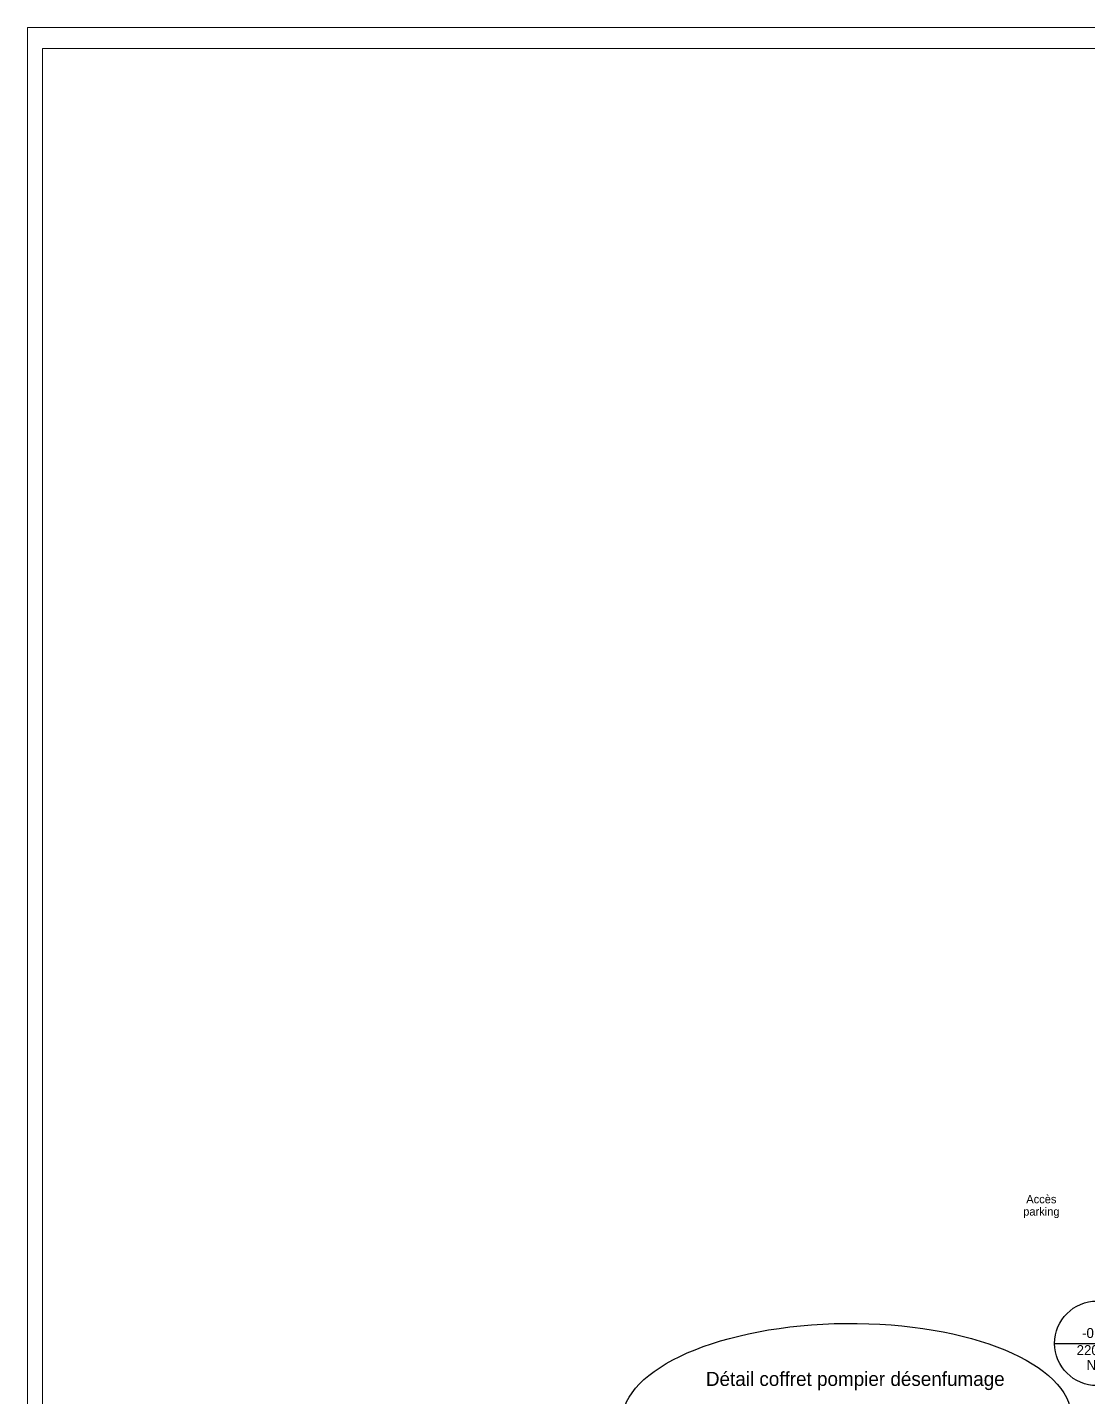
# Model space of a CAD drawing. Header units: centimetres. Extents: x 1724 to 19617, y -6503 to 8072.
# Drawn here: x 1733 to 3238, y 4187 to 6132 of the extents above; entities that cross this region are included whole.
import ezdxf

# ---------------------------------------------------------------- set-up
doc = ezdxf.new("R2010")
doc.units = ezdxf.units.CM
for name, color, linetype in [('C ANNOTATIONS-niveaux', 252, 'Continuous'), ('C ANNOTATIONS-texte', 252, 'Continuous'), ('prlm-ELEC-SSI', 6, 'Continuous')]:
    doc.layers.add(name, color=color, linetype=linetype)
doc.layers.add('prlm-ZCARTOUCHE', color=181, linetype='Continuous', lineweight=13)
doc.styles.add('Eurostile', font='Eurosti.TTF')
doc.styles.add('prlm-elec-ssi', font='comic.ttf', dxfattribs={"height": 12})

# ---------------------------------------------------------------- blocks, each defined once
blk = doc.blocks.new('Groupe-53-1')
at = {"layer": 'C ANNOTATIONS-niveaux'}
blk.add_line((3189.6, 4267.1), (3309.6, 4267.1), dxfattribs=at)
blk.add_circle((3249.6, 4267.1), 60, dxfattribs=at)
at = {"layer": 'C ANNOTATIONS-niveaux', "char_height": 14.1, "attachment_point": 2, "rotation": 0, "line_spacing_factor": 0.895453, "style": 'Eurostile'}
for s, insert in [('-0,18', (3250, 4288.8)), ('220.32\\PNgf', (3249.6, 4264.5))]:
    blk.add_mtext(s, dxfattribs=dict(at, insert=insert))

msp = doc.modelspace()

# ---------------------------------------------------------------- linework, layer by layer
at = {"layer": 'prlm-ZCARTOUCHE'}
for points in [[(1732.891, 6131.57), (14012.17, 6131.57), (14012.17, 878.498), (1732.891, 878.498)], [(1754.341, 6101.831), (13971.838, 6101.831), (13971.838, 914.315), (1754.341, 914.315)]]:
    msp.add_lwpolyline(points, close=True, dxfattribs=at)

# ---------------------------------------------------------------- block references
at = {"layer": 'C ANNOTATIONS-niveaux'}
msp.add_blockref('Groupe-53-1', (0.046, -2.938), dxfattribs=at)

# ---------------------------------------------------------------- texts
at = {"layer": 'C ANNOTATIONS-texte', "color": 7, "insert": (3170.836, 4474.696), "char_height": 11.7478, "attachment_point": 2, "rotation": 0, "line_spacing_factor": 0.895453, "style": 'Eurostile'}
msp.add_mtext('Accès\\Pparking', dxfattribs=at)

# ---------------------------------------------------------------- next in the draw order: texts
at = {"layer": 'prlm-ELEC-SSI', "lineweight": 20, "insert": (2906.962, 4223.722), "char_height": 20, "attachment_point": 2, "line_spacing_factor": 0.8, "style": 'prlm-elec-ssi', "bg_fill": 3, "box_fill_scale": 0.95, "bg_fill_color": 256, "bg_fill_transparency": 0}
msp.add_mtext('{Détail coffret pompier désenfumage}', dxfattribs=at)

# ---------------------------------------------------------------- next in the draw order: linework, layer by layer
at = {"layer": 'prlm-ELEC-SSI'}
msp.add_ellipse((2894.781, 4156.761), major_axis=(318.351, 3.152), ratio=0.42618123, dxfattribs=at)

doc.saveas('drawing.dxf')
